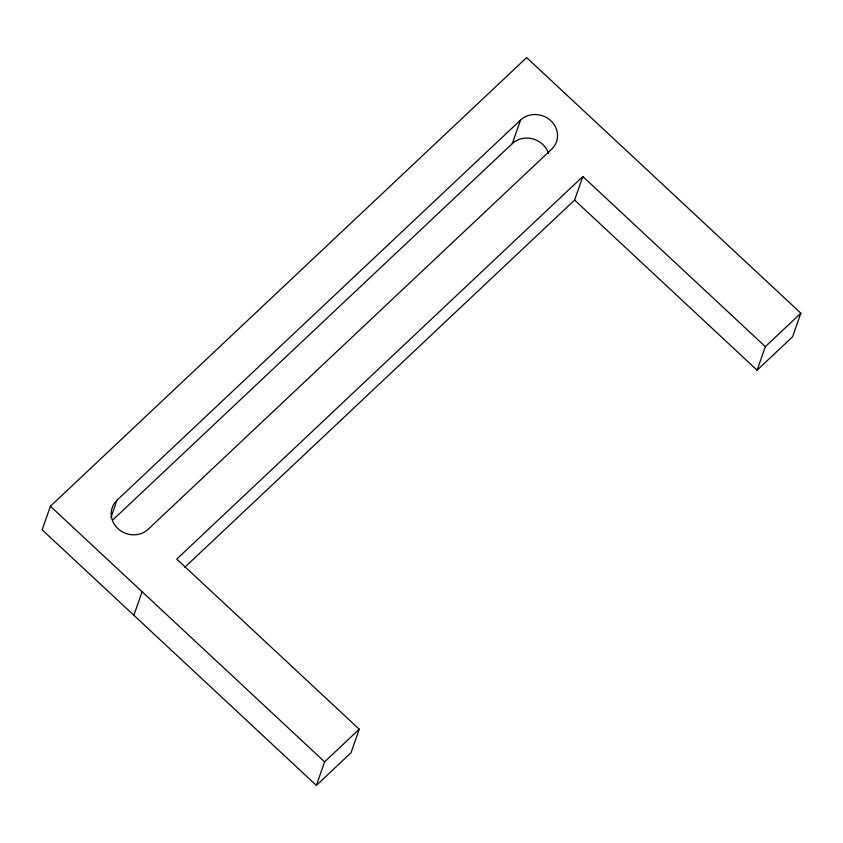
<?xml version="1.0" encoding="UTF-8"?>
<svg xmlns="http://www.w3.org/2000/svg" width="843" height="843" viewBox="0 0 843 843"><rect width="100%" height="100%" fill="white"/><g stroke="black" fill="none" stroke-linecap="round" stroke-linejoin="round"><path stroke-width="1.26" d="M757.098 370.203L792.599 336.757L800.85 313.206L526.633 57.598L50.401 506.243L42.15 529.794L316.367 785.402L351.004 752.767L359.244 729.216L176.745 559.099L582.84 176.535L765.349 346.652L757.098 370.203L574.599 200.086L582.84 176.535M110.949 517.549L117.029 500.194L520.531 120.075A21.623 19.895 19.3 0 1 550.848 120.739A21.623 19.895 19.3 0 1 551.712 149.137L148.21 529.256A21.623 19.895 19.3 0 1 117.904 528.593A21.623 19.895 19.3 0 1 117.029 500.194M133.858 615.285L142.109 591.733M112.614 520.131L512.281 143.626L520.531 120.075M316.367 785.402L324.608 761.851L359.244 729.216M184.775 567.307L574.599 200.086M765.349 346.652L800.85 313.206M50.401 506.243L324.608 761.851M512.281 143.626A21.623 19.895 19.3 0 1 548.424 153.415"/></g></svg>
